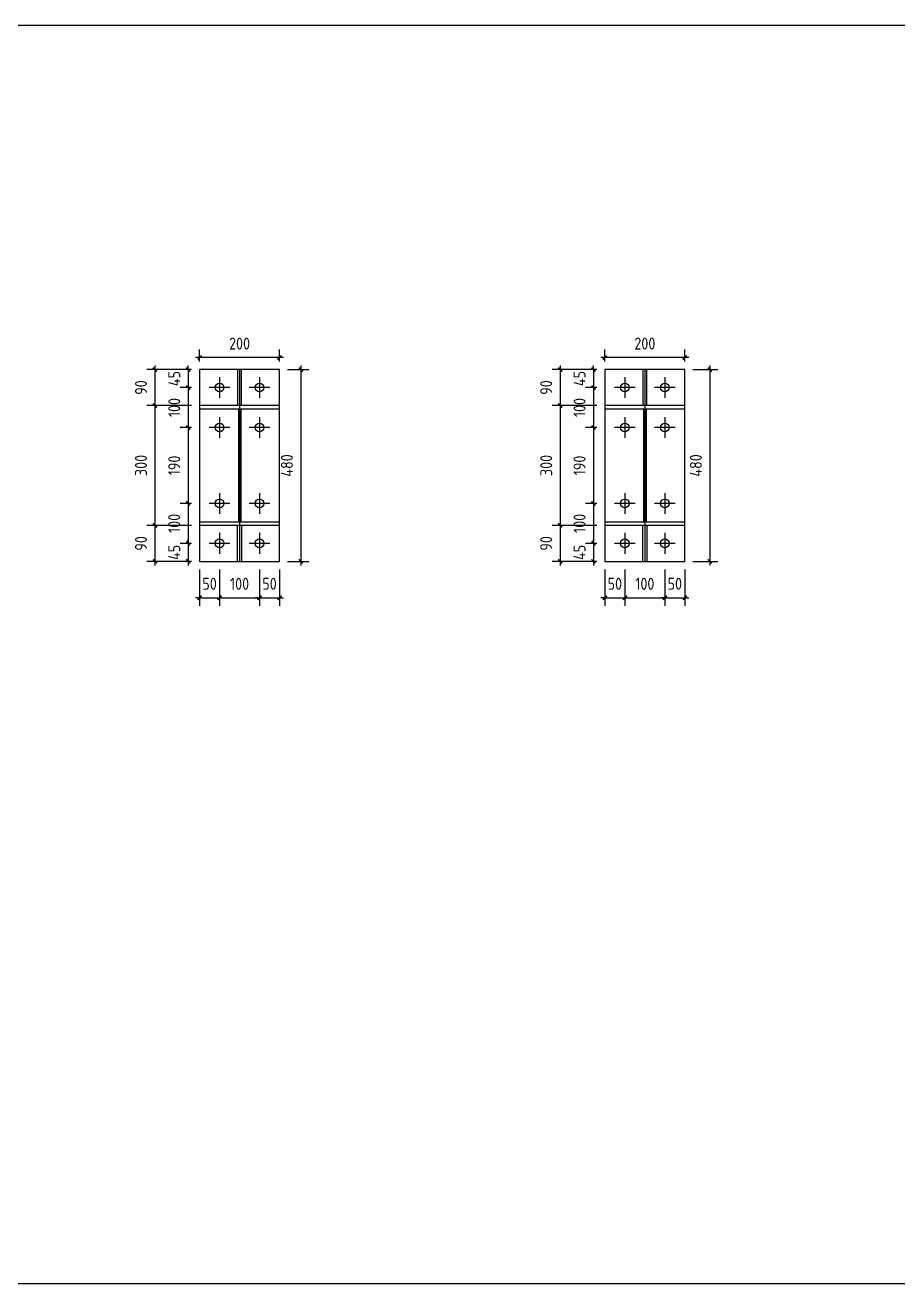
# Model space of a CAD drawing. Extents: x 533809 to 747315, y -17138 to 180511.
# Drawn here: x 563867 to 566050, y 168712 to 171862 of the extents above; entities that cross this region are included whole.
import ezdxf

# ---------------------------------------------------------------- set-up
doc = ezdxf.new("R2010")
doc.units = 0
doc.header["$LTSCALE"] = 1000
doc.header["$MEASUREMENT"] = 0
doc.styles.get("Standard").update_dxf_attribs({"font": 'gbenor.shx', "bigfont": 'gbcbig.shx'})
doc.dimstyles.get("Standard").update_dxf_attribs({"dimscale": 100, "dimtxt": 3.5, "dimasz": 1, "dimexe": 2.5, "dimexo": 3, "dimgap": 1.5, "dimtad": 1, "dimdec": 0, "dimzin": 0, "dimdsep": 46, "dimtxsty": 'Standard', "dimblk": 'ARCHTICK', "dimcen": 0.09, "dimadec": 0, "dimazin": 0, "dimtfac": 1, "dimtdec": 0, "dimtix": 1, "dimtmove": 2, "dimatfit": 3, "dimfxl": 1, "dimtolj": 1, "dimtzin": 0, "dimarcsym": 0})

# ---------------------------------------------------------------- blocks, each defined once
blk = doc.blocks.new('_ArchTick')
at = {"color": 0, "linetype": 'ByBlock', "const_width": 0.4}
blk.add_lwpolyline([(-0.5, -0.5), (0.5, 0.5)], dxfattribs=at)
blk = doc.blocks.new('*D1424')
at = {"color": 3, "lineweight": -2}
for p, q in [((564283.6, 171000.4), (564255.2, 171000.4)), ((564275.2, 171000.4), (564275.2, 171010.4)), ((564275.2, 171000.4), (564275.2, 170955.4)), ((564283.6, 170955.4), (564255.2, 170955.4)), ((564275.2, 170955.4), (564275.2, 170945.4))]:
    blk.add_line(p, q, dxfattribs=at)
at = {"layer": 'Defpoints', "color": 0}
for p in [(564303.6, 171000.4), (564275.2, 170955.4), (564303.6, 170955.4)]:
    blk.add_point(p, dxfattribs=at)
at = {"color": 3, "lineweight": -2, "xscale": 10, "yscale": 10, "zscale": 10}
for p, rotation in [((564275.2, 171000.4), 270), ((564275.2, 170955.4), 90)]:
    blk.add_blockref('_ArchTick', p, dxfattribs=dict(at, rotation=rotation))
at = {"color": 0, "insert": (564240.2, 170977.9), "char_height": 30, "attachment_point": 5, "rotation": 90}
blk.add_mtext('\\A1;45', dxfattribs=at)
blk = doc.blocks.new('*D1389')
at = {"color": 3, "lineweight": -2}
for p, q in [((564283.6, 170955.4), (564255.2, 170955.4)), ((564275.2, 170965.4), (564275.2, 170845.4)), ((564283.6, 170855.4), (564255.2, 170855.4))]:
    blk.add_line(p, q, dxfattribs=at)
at = {"layer": 'Defpoints', "color": 0}
for p in [(564303.6, 170955.4), (564275.2, 170855.4), (564303.6, 170855.4)]:
    blk.add_point(p, dxfattribs=at)
at = {"color": 3, "lineweight": -2, "xscale": 10, "yscale": 10, "zscale": 10}
for p, rotation in [((564275.2, 170955.4), 90), ((564275.2, 170855.4), 270)]:
    blk.add_blockref('_ArchTick', p, dxfattribs=dict(at, rotation=rotation))
at = {"color": 0, "insert": (564240.2, 170905.4), "char_height": 30, "attachment_point": 5, "rotation": 90}
blk.add_mtext('\\A1;100', dxfattribs=at)
blk = doc.blocks.new('*D1390')
at = {"color": 3, "lineweight": -2}
for p, q in [((564275.2, 170865.4), (564275.2, 170655.4)), ((564283.6, 170855.4), (564255.2, 170855.4)), ((564283.6, 170665.4), (564255.2, 170665.4))]:
    blk.add_line(p, q, dxfattribs=at)
at = {"layer": 'Defpoints', "color": 0}
for p in [(564303.6, 170855.4), (564275.2, 170665.4), (564303.6, 170665.4)]:
    blk.add_point(p, dxfattribs=at)
at = {"color": 3, "lineweight": -2, "xscale": 10, "yscale": 10, "zscale": 10}
for p, rotation in [((564275.2, 170855.4), 90), ((564275.2, 170665.4), 270)]:
    blk.add_blockref('_ArchTick', p, dxfattribs=dict(at, rotation=rotation))
at = {"color": 0, "insert": (564240.2, 170760.4), "char_height": 30, "attachment_point": 5, "rotation": 90}
blk.add_mtext('\\A1;190', dxfattribs=at)
blk = doc.blocks.new('*D1391')
at = {"color": 3, "lineweight": -2}
for p, q in [((564275.2, 170675.4), (564275.2, 170555.4)), ((564283.6, 170665.4), (564255.2, 170665.4)), ((564283.6, 170565.4), (564255.2, 170565.4))]:
    blk.add_line(p, q, dxfattribs=at)
at = {"layer": 'Defpoints', "color": 0}
for p in [(564303.6, 170665.4), (564275.2, 170565.4), (564303.6, 170565.4)]:
    blk.add_point(p, dxfattribs=at)
at = {"color": 3, "lineweight": -2, "xscale": 10, "yscale": 10, "zscale": 10}
for p, rotation in [((564275.2, 170665.4), 90), ((564275.2, 170565.4), 270)]:
    blk.add_blockref('_ArchTick', p, dxfattribs=dict(at, rotation=rotation))
at = {"color": 0, "insert": (564240.2, 170615.4), "char_height": 30, "attachment_point": 5, "rotation": 90}
blk.add_mtext('\\A1;100', dxfattribs=at)
blk = doc.blocks.new('*D1425')
at = {"color": 3, "lineweight": -2}
for p, q in [((564275.2, 170565.4), (564275.2, 170575.4)), ((564283.6, 170565.4), (564255.2, 170565.4)), ((564275.2, 170565.4), (564275.2, 170520.4)), ((564283.6, 170520.4), (564255.2, 170520.4)), ((564275.2, 170520.4), (564275.2, 170510.4))]:
    blk.add_line(p, q, dxfattribs=at)
at = {"layer": 'Defpoints', "color": 0}
for p in [(564303.6, 170565.4), (564275.2, 170520.4), (564303.6, 170520.4)]:
    blk.add_point(p, dxfattribs=at)
at = {"color": 3, "lineweight": -2, "xscale": 10, "yscale": 10, "zscale": 10}
for p, rotation in [((564275.2, 170565.4), 270), ((564275.2, 170520.4), 90)]:
    blk.add_blockref('_ArchTick', p, dxfattribs=dict(at, rotation=rotation))
at = {"color": 0, "insert": (564240.2, 170542.9), "char_height": 30, "attachment_point": 5, "rotation": 90}
blk.add_mtext('\\A1;45', dxfattribs=at)
blk = doc.blocks.new('*D1392')
at = {"color": 3, "lineweight": -2}
for p, q in [((564303.6, 170500.4), (564303.6, 170409.3)), ((564353.6, 170500.4), (564353.6, 170409.3)), ((564303.6, 170429.3), (564293.6, 170429.3)), ((564303.6, 170429.3), (564353.6, 170429.3)), ((564353.6, 170429.3), (564363.6, 170429.3))]:
    blk.add_line(p, q, dxfattribs=at)
at = {"layer": 'Defpoints', "color": 0}
for p in [(564303.6, 170520.4), (564353.6, 170520.4), (564353.6, 170429.3)]:
    blk.add_point(p, dxfattribs=at)
at = {"color": 3, "lineweight": -2, "xscale": 10, "yscale": 10, "zscale": 10}
blk.add_blockref('_ArchTick', (564303.6, 170429.3), dxfattribs=at)
at = {"color": 3, "lineweight": -2, "xscale": 10, "yscale": 10, "zscale": 10, "rotation": 180}
blk.add_blockref('_ArchTick', (564353.6, 170429.3), dxfattribs=at)
at = {"color": 0, "insert": (564328.6, 170464.3), "char_height": 30, "attachment_point": 5}
blk.add_mtext('\\A1;50', dxfattribs=at)
blk = doc.blocks.new('*D1393')
at = {"color": 3, "lineweight": -2}
for p, q in [((564353.6, 170500.4), (564353.6, 170409.3)), ((564453.6, 170500.4), (564453.6, 170409.3)), ((564343.6, 170429.3), (564463.6, 170429.3))]:
    blk.add_line(p, q, dxfattribs=at)
at = {"layer": 'Defpoints', "color": 0}
for p in [(564353.6, 170520.4), (564453.6, 170520.4), (564453.6, 170429.3)]:
    blk.add_point(p, dxfattribs=at)
at = {"color": 3, "lineweight": -2, "xscale": 10, "yscale": 10, "zscale": 10, "rotation": 180}
blk.add_blockref('_ArchTick', (564353.6, 170429.3), dxfattribs=at)
at = {"color": 3, "lineweight": -2, "xscale": 10, "yscale": 10, "zscale": 10}
blk.add_blockref('_ArchTick', (564453.6, 170429.3), dxfattribs=at)
at = {"color": 0, "insert": (564403.6, 170464.3), "char_height": 30, "attachment_point": 5}
blk.add_mtext('\\A1;100', dxfattribs=at)
blk = doc.blocks.new('*D1426')
at = {"color": 3, "lineweight": -2}
for p, q in [((564453.6, 170500.4), (564453.6, 170409.3)), ((564503.6, 170500.4), (564503.6, 170409.3)), ((564453.6, 170429.3), (564443.6, 170429.3)), ((564453.6, 170429.3), (564503.6, 170429.3)), ((564503.6, 170429.3), (564513.6, 170429.3))]:
    blk.add_line(p, q, dxfattribs=at)
at = {"layer": 'Defpoints', "color": 0}
for p in [(564453.6, 170520.4), (564503.6, 170520.4), (564503.6, 170429.3)]:
    blk.add_point(p, dxfattribs=at)
at = {"color": 3, "lineweight": -2, "xscale": 10, "yscale": 10, "zscale": 10}
blk.add_blockref('_ArchTick', (564453.6, 170429.3), dxfattribs=at)
at = {"color": 3, "lineweight": -2, "xscale": 10, "yscale": 10, "zscale": 10, "rotation": 180}
blk.add_blockref('_ArchTick', (564503.6, 170429.3), dxfattribs=at)
at = {"color": 0, "insert": (564478.6, 170464.3), "char_height": 30, "attachment_point": 5}
blk.add_mtext('\\A1;50', dxfattribs=at)
blk = doc.blocks.new('*D1427')
at = {"color": 3, "lineweight": -2}
for p, q in [((564283.6, 171000.4), (564172, 171000.4)), ((564192, 171010.4), (564192, 170900.4)), ((564283.6, 170910.4), (564172, 170910.4))]:
    blk.add_line(p, q, dxfattribs=at)
at = {"layer": 'Defpoints', "color": 0}
for p in [(564303.6, 171000.4), (564192, 170910.4), (564303.6, 170910.4)]:
    blk.add_point(p, dxfattribs=at)
at = {"color": 3, "lineweight": -2, "xscale": 10, "yscale": 10, "zscale": 10}
for p, rotation in [((564192, 171000.4), 90), ((564192, 170910.4), 270)]:
    blk.add_blockref('_ArchTick', p, dxfattribs=dict(at, rotation=rotation))
at = {"color": 0, "insert": (564157, 170955.4), "char_height": 30, "attachment_point": 5, "rotation": 90}
blk.add_mtext('\\A1;90', dxfattribs=at)
blk = doc.blocks.new('*D1428')
at = {"color": 3, "lineweight": -2}
for p, q in [((564192, 170920.4), (564192, 170600.4)), ((564283.6, 170910.4), (564172, 170910.4)), ((564283.6, 170610.4), (564172, 170610.4))]:
    blk.add_line(p, q, dxfattribs=at)
at = {"layer": 'Defpoints', "color": 0}
for p in [(564303.6, 170910.4), (564192, 170610.4), (564303.6, 170610.4)]:
    blk.add_point(p, dxfattribs=at)
at = {"color": 3, "lineweight": -2, "xscale": 10, "yscale": 10, "zscale": 10}
for p, rotation in [((564192, 170910.4), 90), ((564192, 170610.4), 270)]:
    blk.add_blockref('_ArchTick', p, dxfattribs=dict(at, rotation=rotation))
at = {"color": 0, "insert": (564157, 170760.4), "char_height": 30, "attachment_point": 5, "rotation": 90}
blk.add_mtext('\\A1;300', dxfattribs=at)
blk = doc.blocks.new('*D1429')
at = {"color": 3, "lineweight": -2}
for p, q in [((564283.6, 170610.4), (564172, 170610.4)), ((564192, 170620.4), (564192, 170510.4)), ((564283.6, 170520.4), (564172, 170520.4))]:
    blk.add_line(p, q, dxfattribs=at)
at = {"layer": 'Defpoints', "color": 0}
for p in [(564303.6, 170610.4), (564192, 170520.4), (564303.6, 170520.4)]:
    blk.add_point(p, dxfattribs=at)
at = {"color": 3, "lineweight": -2, "xscale": 10, "yscale": 10, "zscale": 10}
for p, rotation in [((564192, 170610.4), 90), ((564192, 170520.4), 270)]:
    blk.add_blockref('_ArchTick', p, dxfattribs=dict(at, rotation=rotation))
at = {"color": 0, "insert": (564157, 170565.4), "char_height": 30, "attachment_point": 5, "rotation": 90}
blk.add_mtext('\\A1;90', dxfattribs=at)
blk = doc.blocks.new('*D1430')
at = {"color": 3, "lineweight": -2}
for p, q in [((564523.6, 171000.4), (564577, 171000.4)), ((564557, 171010.4), (564557, 170510.4)), ((564523.6, 170520.4), (564577, 170520.4))]:
    blk.add_line(p, q, dxfattribs=at)
at = {"layer": 'Defpoints', "color": 0}
for p in [(564503.6, 171000.4), (564503.6, 170520.4), (564557, 170520.4)]:
    blk.add_point(p, dxfattribs=at)
at = {"color": 3, "lineweight": -2, "xscale": 10, "yscale": 10, "zscale": 10}
for p, rotation in [((564557, 171000.4), 90), ((564557, 170520.4), 270)]:
    blk.add_blockref('_ArchTick', p, dxfattribs=dict(at, rotation=rotation))
at = {"color": 0, "insert": (564522, 170760.4), "char_height": 30, "attachment_point": 5, "rotation": 90}
blk.add_mtext('\\A1;480', dxfattribs=at)
blk = doc.blocks.new('*D1431')
at = {"color": 3, "lineweight": -2}
for p, q in [((564303.6, 171020.4), (564303.6, 171050.4)), ((564503.6, 171020.4), (564503.6, 171050.4)), ((564513.6, 171030.4), (564293.6, 171030.4))]:
    blk.add_line(p, q, dxfattribs=at)
at = {"layer": 'Defpoints', "color": 0}
for p in [(564303.6, 171030.4), (564303.6, 171000.4), (564503.6, 171000.4)]:
    blk.add_point(p, dxfattribs=at)
at = {"color": 3, "lineweight": -2, "xscale": 10, "yscale": 10, "zscale": 10, "rotation": 180}
blk.add_blockref('_ArchTick', (564303.6, 171030.4), dxfattribs=at)
at = {"color": 3, "lineweight": -2, "xscale": 10, "yscale": 10, "zscale": 10}
blk.add_blockref('_ArchTick', (564503.6, 171030.4), dxfattribs=at)
at = {"color": 0, "insert": (564403.6, 171065.4), "char_height": 30, "attachment_point": 5}
blk.add_mtext('\\A1;200', dxfattribs=at)
blk = doc.blocks.new('*D1432')
at = {"color": 3, "lineweight": -2}
for p, q in [((565297.5, 171000.4), (565269.1, 171000.4)), ((565289.1, 171000.4), (565289.1, 171010.4)), ((565289.1, 171000.4), (565289.1, 170955.4)), ((565297.5, 170955.4), (565269.1, 170955.4)), ((565289.1, 170955.4), (565289.1, 170945.4))]:
    blk.add_line(p, q, dxfattribs=at)
at = {"layer": 'Defpoints', "color": 0}
for p in [(565317.5, 171000.4), (565289.1, 170955.4), (565317.5, 170955.4)]:
    blk.add_point(p, dxfattribs=at)
at = {"color": 3, "lineweight": -2, "xscale": 10, "yscale": 10, "zscale": 10}
for p, rotation in [((565289.1, 171000.4), 270), ((565289.1, 170955.4), 90)]:
    blk.add_blockref('_ArchTick', p, dxfattribs=dict(at, rotation=rotation))
at = {"color": 0, "insert": (565254.1, 170977.9), "char_height": 30, "attachment_point": 5, "rotation": 90}
blk.add_mtext('\\A1;45', dxfattribs=at)
blk = doc.blocks.new('*D1394')
at = {"color": 3, "lineweight": -2}
for p, q in [((565297.5, 170955.4), (565269.1, 170955.4)), ((565289.1, 170965.4), (565289.1, 170845.4)), ((565297.5, 170855.4), (565269.1, 170855.4))]:
    blk.add_line(p, q, dxfattribs=at)
at = {"layer": 'Defpoints', "color": 0}
for p in [(565317.5, 170955.4), (565289.1, 170855.4), (565317.5, 170855.4)]:
    blk.add_point(p, dxfattribs=at)
at = {"color": 3, "lineweight": -2, "xscale": 10, "yscale": 10, "zscale": 10}
for p, rotation in [((565289.1, 170955.4), 90), ((565289.1, 170855.4), 270)]:
    blk.add_blockref('_ArchTick', p, dxfattribs=dict(at, rotation=rotation))
at = {"color": 0, "insert": (565254.1, 170905.4), "char_height": 30, "attachment_point": 5, "rotation": 90}
blk.add_mtext('\\A1;100', dxfattribs=at)
blk = doc.blocks.new('*D1395')
at = {"color": 3, "lineweight": -2}
for p, q in [((565289.1, 170865.4), (565289.1, 170655.4)), ((565297.5, 170855.4), (565269.1, 170855.4)), ((565297.5, 170665.4), (565269.1, 170665.4))]:
    blk.add_line(p, q, dxfattribs=at)
at = {"layer": 'Defpoints', "color": 0}
for p in [(565317.5, 170855.4), (565289.1, 170665.4), (565317.5, 170665.4)]:
    blk.add_point(p, dxfattribs=at)
at = {"color": 3, "lineweight": -2, "xscale": 10, "yscale": 10, "zscale": 10}
for p, rotation in [((565289.1, 170855.4), 90), ((565289.1, 170665.4), 270)]:
    blk.add_blockref('_ArchTick', p, dxfattribs=dict(at, rotation=rotation))
at = {"color": 0, "insert": (565254.1, 170760.4), "char_height": 30, "attachment_point": 5, "rotation": 90}
blk.add_mtext('\\A1;190', dxfattribs=at)
blk = doc.blocks.new('*D1396')
at = {"color": 3, "lineweight": -2}
for p, q in [((565289.1, 170675.4), (565289.1, 170555.4)), ((565297.5, 170665.4), (565269.1, 170665.4)), ((565297.5, 170565.4), (565269.1, 170565.4))]:
    blk.add_line(p, q, dxfattribs=at)
at = {"layer": 'Defpoints', "color": 0}
for p in [(565317.5, 170665.4), (565289.1, 170565.4), (565317.5, 170565.4)]:
    blk.add_point(p, dxfattribs=at)
at = {"color": 3, "lineweight": -2, "xscale": 10, "yscale": 10, "zscale": 10}
for p, rotation in [((565289.1, 170665.4), 90), ((565289.1, 170565.4), 270)]:
    blk.add_blockref('_ArchTick', p, dxfattribs=dict(at, rotation=rotation))
at = {"color": 0, "insert": (565254.1, 170615.4), "char_height": 30, "attachment_point": 5, "rotation": 90}
blk.add_mtext('\\A1;100', dxfattribs=at)
blk = doc.blocks.new('*D1433')
at = {"color": 3, "lineweight": -2}
for p, q in [((565289.1, 170565.4), (565289.1, 170575.4)), ((565297.5, 170565.4), (565269.1, 170565.4)), ((565289.1, 170565.4), (565289.1, 170520.4)), ((565297.5, 170520.4), (565269.1, 170520.4)), ((565289.1, 170520.4), (565289.1, 170510.4))]:
    blk.add_line(p, q, dxfattribs=at)
at = {"layer": 'Defpoints', "color": 0}
for p in [(565317.5, 170565.4), (565289.1, 170520.4), (565317.5, 170520.4)]:
    blk.add_point(p, dxfattribs=at)
at = {"color": 3, "lineweight": -2, "xscale": 10, "yscale": 10, "zscale": 10}
for p, rotation in [((565289.1, 170565.4), 270), ((565289.1, 170520.4), 90)]:
    blk.add_blockref('_ArchTick', p, dxfattribs=dict(at, rotation=rotation))
at = {"color": 0, "insert": (565254.1, 170542.9), "char_height": 30, "attachment_point": 5, "rotation": 90}
blk.add_mtext('\\A1;45', dxfattribs=at)
blk = doc.blocks.new('*D1397')
at = {"color": 3, "lineweight": -2}
for p, q in [((565317.5, 170500.4), (565317.5, 170409.3)), ((565367.5, 170500.4), (565367.5, 170409.3)), ((565317.5, 170429.3), (565307.5, 170429.3)), ((565317.5, 170429.3), (565367.5, 170429.3)), ((565367.5, 170429.3), (565377.5, 170429.3))]:
    blk.add_line(p, q, dxfattribs=at)
at = {"layer": 'Defpoints', "color": 0}
for p in [(565317.5, 170520.4), (565367.5, 170520.4), (565367.5, 170429.3)]:
    blk.add_point(p, dxfattribs=at)
at = {"color": 3, "lineweight": -2, "xscale": 10, "yscale": 10, "zscale": 10}
blk.add_blockref('_ArchTick', (565317.5, 170429.3), dxfattribs=at)
at = {"color": 3, "lineweight": -2, "xscale": 10, "yscale": 10, "zscale": 10, "rotation": 180}
blk.add_blockref('_ArchTick', (565367.5, 170429.3), dxfattribs=at)
at = {"color": 0, "insert": (565342.5, 170464.3), "char_height": 30, "attachment_point": 5}
blk.add_mtext('\\A1;50', dxfattribs=at)
blk = doc.blocks.new('*D1398')
at = {"color": 3, "lineweight": -2}
for p, q in [((565367.5, 170500.4), (565367.5, 170409.3)), ((565467.5, 170500.4), (565467.5, 170409.3)), ((565357.5, 170429.3), (565477.5, 170429.3))]:
    blk.add_line(p, q, dxfattribs=at)
at = {"layer": 'Defpoints', "color": 0}
for p in [(565367.5, 170520.4), (565467.5, 170520.4), (565467.5, 170429.3)]:
    blk.add_point(p, dxfattribs=at)
at = {"color": 3, "lineweight": -2, "xscale": 10, "yscale": 10, "zscale": 10, "rotation": 180}
blk.add_blockref('_ArchTick', (565367.5, 170429.3), dxfattribs=at)
at = {"color": 3, "lineweight": -2, "xscale": 10, "yscale": 10, "zscale": 10}
blk.add_blockref('_ArchTick', (565467.5, 170429.3), dxfattribs=at)
at = {"color": 0, "insert": (565417.5, 170464.3), "char_height": 30, "attachment_point": 5}
blk.add_mtext('\\A1;100', dxfattribs=at)
blk = doc.blocks.new('*D1434')
at = {"color": 3, "lineweight": -2}
for p, q in [((565467.5, 170500.4), (565467.5, 170409.3)), ((565517.5, 170500.4), (565517.5, 170409.3)), ((565467.5, 170429.3), (565457.5, 170429.3)), ((565467.5, 170429.3), (565517.5, 170429.3)), ((565517.5, 170429.3), (565527.5, 170429.3))]:
    blk.add_line(p, q, dxfattribs=at)
at = {"layer": 'Defpoints', "color": 0}
for p in [(565467.5, 170520.4), (565517.5, 170520.4), (565517.5, 170429.3)]:
    blk.add_point(p, dxfattribs=at)
at = {"color": 3, "lineweight": -2, "xscale": 10, "yscale": 10, "zscale": 10}
blk.add_blockref('_ArchTick', (565467.5, 170429.3), dxfattribs=at)
at = {"color": 3, "lineweight": -2, "xscale": 10, "yscale": 10, "zscale": 10, "rotation": 180}
blk.add_blockref('_ArchTick', (565517.5, 170429.3), dxfattribs=at)
at = {"color": 0, "insert": (565492.5, 170464.3), "char_height": 30, "attachment_point": 5}
blk.add_mtext('\\A1;50', dxfattribs=at)
blk = doc.blocks.new('*D1435')
at = {"color": 3, "lineweight": -2}
for p, q in [((565297.5, 171000.4), (565185.8, 171000.4)), ((565205.8, 171010.4), (565205.8, 170900.4)), ((565297.5, 170910.4), (565185.8, 170910.4))]:
    blk.add_line(p, q, dxfattribs=at)
at = {"layer": 'Defpoints', "color": 0}
for p in [(565317.5, 171000.4), (565205.8, 170910.4), (565317.5, 170910.4)]:
    blk.add_point(p, dxfattribs=at)
at = {"color": 3, "lineweight": -2, "xscale": 10, "yscale": 10, "zscale": 10}
for p, rotation in [((565205.8, 171000.4), 90), ((565205.8, 170910.4), 270)]:
    blk.add_blockref('_ArchTick', p, dxfattribs=dict(at, rotation=rotation))
at = {"color": 0, "insert": (565170.8, 170955.4), "char_height": 30, "attachment_point": 5, "rotation": 90}
blk.add_mtext('\\A1;90', dxfattribs=at)
blk = doc.blocks.new('*D1436')
at = {"color": 3, "lineweight": -2}
for p, q in [((565205.8, 170920.4), (565205.8, 170600.4)), ((565297.5, 170910.4), (565185.8, 170910.4)), ((565297.5, 170610.4), (565185.8, 170610.4))]:
    blk.add_line(p, q, dxfattribs=at)
at = {"layer": 'Defpoints', "color": 0}
for p in [(565317.5, 170910.4), (565205.8, 170610.4), (565317.5, 170610.4)]:
    blk.add_point(p, dxfattribs=at)
at = {"color": 3, "lineweight": -2, "xscale": 10, "yscale": 10, "zscale": 10}
for p, rotation in [((565205.8, 170910.4), 90), ((565205.8, 170610.4), 270)]:
    blk.add_blockref('_ArchTick', p, dxfattribs=dict(at, rotation=rotation))
at = {"color": 0, "insert": (565170.8, 170760.4), "char_height": 30, "attachment_point": 5, "rotation": 90}
blk.add_mtext('\\A1;300', dxfattribs=at)
blk = doc.blocks.new('*D1437')
at = {"color": 3, "lineweight": -2}
for p, q in [((565297.5, 170610.4), (565185.8, 170610.4)), ((565205.8, 170620.4), (565205.8, 170510.4)), ((565297.5, 170520.4), (565185.8, 170520.4))]:
    blk.add_line(p, q, dxfattribs=at)
at = {"layer": 'Defpoints', "color": 0}
for p in [(565317.5, 170610.4), (565205.8, 170520.4), (565317.5, 170520.4)]:
    blk.add_point(p, dxfattribs=at)
at = {"color": 3, "lineweight": -2, "xscale": 10, "yscale": 10, "zscale": 10}
for p, rotation in [((565205.8, 170610.4), 90), ((565205.8, 170520.4), 270)]:
    blk.add_blockref('_ArchTick', p, dxfattribs=dict(at, rotation=rotation))
at = {"color": 0, "insert": (565170.8, 170565.4), "char_height": 30, "attachment_point": 5, "rotation": 90}
blk.add_mtext('\\A1;90', dxfattribs=at)
blk = doc.blocks.new('*D1438')
at = {"color": 3, "lineweight": -2}
for p, q in [((565537.5, 171000.4), (565600.2, 171000.4)), ((565580.2, 171010.4), (565580.2, 170510.4)), ((565537.5, 170520.4), (565600.2, 170520.4))]:
    blk.add_line(p, q, dxfattribs=at)
at = {"layer": 'Defpoints', "color": 0}
for p in [(565517.5, 171000.4), (565517.5, 170520.4), (565580.2, 170520.4)]:
    blk.add_point(p, dxfattribs=at)
at = {"color": 3, "lineweight": -2, "xscale": 10, "yscale": 10, "zscale": 10}
for p, rotation in [((565580.2, 171000.4), 90), ((565580.2, 170520.4), 270)]:
    blk.add_blockref('_ArchTick', p, dxfattribs=dict(at, rotation=rotation))
at = {"color": 0, "insert": (565545.2, 170760.4), "char_height": 30, "attachment_point": 5, "rotation": 90}
blk.add_mtext('\\A1;480', dxfattribs=at)
blk = doc.blocks.new('*D1439')
at = {"color": 3, "lineweight": -2}
for p, q in [((565317.5, 171020.4), (565317.5, 171050.4)), ((565517.5, 171020.4), (565517.5, 171050.4)), ((565527.5, 171030.4), (565307.5, 171030.4))]:
    blk.add_line(p, q, dxfattribs=at)
at = {"layer": 'Defpoints', "color": 0}
for p in [(565317.5, 171030.4), (565317.5, 171000.4), (565517.5, 171000.4)]:
    blk.add_point(p, dxfattribs=at)
at = {"color": 3, "lineweight": -2, "xscale": 10, "yscale": 10, "zscale": 10, "rotation": 180}
blk.add_blockref('_ArchTick', (565317.5, 171030.4), dxfattribs=at)
at = {"color": 3, "lineweight": -2, "xscale": 10, "yscale": 10, "zscale": 10}
blk.add_blockref('_ArchTick', (565517.5, 171030.4), dxfattribs=at)
at = {"color": 0, "insert": (565417.5, 171065.4), "char_height": 30, "attachment_point": 5}
blk.add_mtext('\\A1;200', dxfattribs=at)

msp = doc.modelspace()

# ---------------------------------------------------------------- linework, layer by layer
for p, q in [((564303.6, 171000.4), (564303.6, 170520.4)), ((564503.6, 171000.4), (564303.6, 171000.4)), ((564503.6, 170520.4), (564503.6, 171000.4)), ((565317.5, 171000.4), (565317.5, 170520.4)), ((565517.5, 171000.4), (565317.5, 171000.4)), ((565517.5, 170520.4), (565517.5, 171000.4)), ((564379.6, 170955.4), (564327.6, 170955.4)), ((564353.6, 170981.4), (564353.6, 170929.4)), ((564479.6, 170955.4), (564427.6, 170955.4)), ((564453.6, 170981.4), (564453.6, 170929.4)), ((565393.5, 170955.4), (565341.5, 170955.4)), ((565367.5, 170981.4), (565367.5, 170929.4)), ((565493.5, 170955.4), (565441.5, 170955.4)), ((565467.5, 170981.4), (565467.5, 170929.4)), ((564303.6, 170910.4), (564303.6, 170902.4)), ((565317.5, 170910.4), (565317.5, 170902.4)), ((564353.6, 170881.4), (564353.6, 170829.4)), ((564453.6, 170881.4), (564453.6, 170829.4)), ((565367.5, 170881.4), (565367.5, 170829.4)), ((565467.5, 170881.4), (565467.5, 170829.4)), ((564379.6, 170855.4), (564327.6, 170855.4)), ((564479.6, 170855.4), (564427.6, 170855.4)), ((565393.5, 170855.4), (565341.5, 170855.4)), ((565493.5, 170855.4), (565441.5, 170855.4)), ((564353.6, 170691.4), (564353.6, 170639.4)), ((564453.6, 170691.4), (564453.6, 170639.4)), ((565367.5, 170691.4), (565367.5, 170639.4)), ((565467.5, 170691.4), (565467.5, 170639.4)), ((564379.6, 170665.4), (564327.6, 170665.4)), ((564479.6, 170665.4), (564427.6, 170665.4)), ((565393.5, 170665.4), (565341.5, 170665.4)), ((565493.5, 170665.4), (565441.5, 170665.4)), ((564353.6, 170591.4), (564353.6, 170539.4)), ((564453.6, 170591.4), (564453.6, 170539.4)), ((565367.5, 170591.4), (565367.5, 170539.4)), ((565467.5, 170591.4), (565467.5, 170539.4)), ((564379.6, 170565.4), (564327.6, 170565.4)), ((564479.6, 170565.4), (564427.6, 170565.4)), ((565393.5, 170565.4), (565341.5, 170565.4)), ((565493.5, 170565.4), (565441.5, 170565.4)), ((564303.6, 170520.4), (564503.6, 170520.4)), ((565317.5, 170520.4), (565517.5, 170520.4))]:
    msp.add_line(p, q)
at = {"color": 2}
for p, q in [((564398.6, 171000.4), (564398.6, 170910.4)), ((564408.6, 170910.4), (564408.6, 171000.4)), ((565412.5, 171000.4), (565412.5, 170910.4)), ((565422.5, 170910.4), (565422.5, 171000.4)), ((564398.6, 170520.4), (564398.6, 170610.4)), ((564408.6, 170610.4), (564408.6, 170520.4)), ((565412.5, 170520.4), (565412.5, 170610.4)), ((565422.5, 170610.4), (565422.5, 170520.4))]:
    msp.add_line(p, q, dxfattribs=at)
at = {"color": 1}
for p, q in [((564403.6, 171000.4), (564403.6, 170520.4)), ((565417.5, 171000.4), (565417.5, 170520.4))]:
    msp.add_line(p, q, dxfattribs=at)
at = {"color": 4}
for p, q in [((564503.6, 170910.4), (564303.6, 170910.4)), ((564303.6, 170902.4), (564503.6, 170902.4)), ((564400.6, 170902.4), (564400.6, 170618.4)), ((564406.6, 170902.4), (564406.6, 170618.4)), ((565517.5, 170910.4), (565317.5, 170910.4)), ((565317.5, 170902.4), (565517.5, 170902.4)), ((565414.5, 170902.4), (565414.5, 170618.4)), ((565420.5, 170902.4), (565420.5, 170618.4)), ((564503.6, 170618.4), (564303.6, 170618.4)), ((564503.6, 170610.4), (564303.6, 170610.4)), ((565517.5, 170618.4), (565317.5, 170618.4)), ((565517.5, 170610.4), (565317.5, 170610.4))]:
    msp.add_line(p, q, dxfattribs=at)
msp.add_lwpolyline([(561684.1, 171862.3), (566139.1, 171862.3), (566139.1, 168712.3), (561684.1, 168712.3)], close=True)
for centre in [(564353.6, 170955.4), (564453.6, 170955.4), (565367.5, 170955.4), (565467.5, 170955.4), (564353.6, 170855.4), (564453.6, 170855.4), (565367.5, 170855.4), (565467.5, 170855.4), (564353.6, 170665.4), (564453.6, 170665.4), (565367.5, 170665.4), (565467.5, 170665.4), (564353.6, 170565.4), (564453.6, 170565.4), (565367.5, 170565.4), (565467.5, 170565.4)]:
    msp.add_circle(centre, 11)

# ---------------------------------------------------------------- dimensions: what is measured, and where the dimension line sits
for p1, p2, distance, picture, middle in [((564503.6, 171000.4), (564303.6, 171000.4), -30, '*D1431', (564403.6, 171065.4)), ((565517.5, 171000.4), (565317.5, 171000.4), -30, '*D1439', (565417.5, 171065.4)), ((564503.6, 171000.4), (564503.6, 170520.4), 53.3, '*D1430', (564522, 170760.4)), ((565517.5, 171000.4), (565517.5, 170520.4), 62.7, '*D1438', (565545.2, 170760.4))]:
    dim = msp.add_aligned_dim(p1=p1, p2=p2, distance=distance, dimstyle='Standard', override={"dimtxt": 0.3, "dimasz": 0.1, "dimexe": 0.2, "dimexo": 0.2, "dimgap": 0.2, "dimdle": 0.1, "dimclrd": 3, "dimclre": 3})
    dim.commit()
    dim.dimension.update_dxf_attribs({"geometry": picture, "text_midpoint": middle})
for base, p1, p2, picture, middle in [((564192, 170910.4), (564303.6, 171000.4), (564303.6, 170910.4), '*D1427', (564157, 170955.4)), ((564275.2, 170955.4), (564303.6, 171000.4), (564303.6, 170955.4), '*D1424', (564240.2, 170977.9)), ((565205.8, 170910.4), (565317.5, 171000.4), (565317.5, 170910.4), '*D1435', (565170.8, 170955.4)), ((565289.1, 170955.4), (565317.5, 171000.4), (565317.5, 170955.4), '*D1432', (565254.1, 170977.9)), ((564275.2, 170855.4), (564303.6, 170955.4), (564303.6, 170855.4), '*D1389', (564240.2, 170905.4)), ((565289.1, 170855.4), (565317.5, 170955.4), (565317.5, 170855.4), '*D1394', (565254.1, 170905.4)), ((564192, 170610.4), (564303.6, 170910.4), (564303.6, 170610.4), '*D1428', (564157, 170760.4)), ((565205.8, 170610.4), (565317.5, 170910.4), (565317.5, 170610.4), '*D1436', (565170.8, 170760.4)), ((564275.2, 170665.4), (564303.6, 170855.4), (564303.6, 170665.4), '*D1390', (564240.2, 170760.4)), ((565289.1, 170665.4), (565317.5, 170855.4), (565317.5, 170665.4), '*D1395', (565254.1, 170760.4)), ((564275.2, 170565.4), (564303.6, 170665.4), (564303.6, 170565.4), '*D1391', (564240.2, 170615.4)), ((565289.1, 170565.4), (565317.5, 170665.4), (565317.5, 170565.4), '*D1396', (565254.1, 170615.4)), ((564192, 170520.4), (564303.6, 170610.4), (564303.6, 170520.4), '*D1429', (564157, 170565.4)), ((565205.8, 170520.4), (565317.5, 170610.4), (565317.5, 170520.4), '*D1437', (565170.8, 170565.4)), ((564275.2, 170520.4), (564303.6, 170565.4), (564303.6, 170520.4), '*D1425', (564240.2, 170542.9)), ((565289.1, 170520.4), (565317.5, 170565.4), (565317.5, 170520.4), '*D1433', (565254.1, 170542.9))]:
    dim = msp.add_linear_dim(base=base, p1=p1, p2=p2, angle=90, dimstyle='Standard', override={"dimtxt": 0.3, "dimasz": 0.1, "dimexe": 0.2, "dimexo": 0.2, "dimgap": 0.2, "dimdle": 0.1, "dimclrd": 3, "dimclre": 3})
    dim.commit()
    dim.dimension.update_dxf_attribs({"geometry": picture, "text_midpoint": middle})
for base, p1, p2, picture, middle in [((564353.6, 170429.3), (564303.6, 170520.4), (564353.6, 170520.4), '*D1392', (564328.6, 170464.3)), ((564453.6, 170429.3), (564353.6, 170520.4), (564453.6, 170520.4), '*D1393', (564403.6, 170464.3)), ((564503.6, 170429.3), (564453.6, 170520.4), (564503.6, 170520.4), '*D1426', (564478.6, 170464.3)), ((565367.5, 170429.3), (565317.5, 170520.4), (565367.5, 170520.4), '*D1397', (565342.5, 170464.3)), ((565467.5, 170429.3), (565367.5, 170520.4), (565467.5, 170520.4), '*D1398', (565417.5, 170464.3)), ((565517.5, 170429.3), (565467.5, 170520.4), (565517.5, 170520.4), '*D1434', (565492.5, 170464.3))]:
    dim = msp.add_linear_dim(base=base, p1=p1, p2=p2, dimstyle='Standard', override={"dimtxt": 0.3, "dimasz": 0.1, "dimexe": 0.2, "dimexo": 0.2, "dimgap": 0.2, "dimdle": 0.1, "dimclrd": 3, "dimclre": 3})
    dim.commit()
    dim.dimension.update_dxf_attribs({"geometry": picture, "text_midpoint": middle})

doc.saveas('drawing.dxf')
